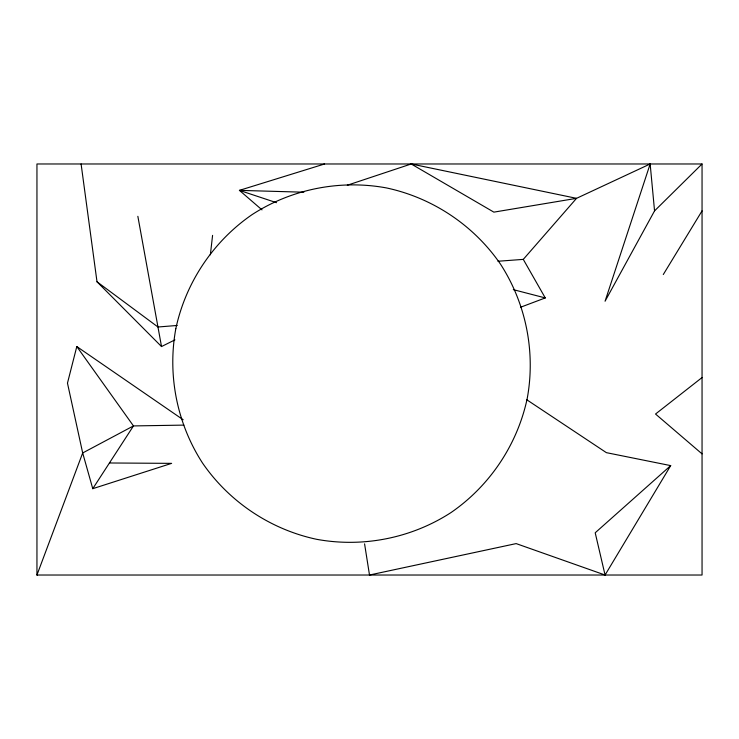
<?xml version="1.0" encoding="UTF-8"?>
<svg xmlns="http://www.w3.org/2000/svg" width="739" height="739" viewBox="0 0 739 739"><rect width="100%" height="100%" fill="white"/><g stroke="black" fill="none" stroke-linecap="round" stroke-linejoin="round"><path stroke-width="1.11" d="M210.356 254.798L212.583 235.371M183.189 419.77L76.801 346.554L67.471 383.125L82.685 452.961L92.763 488.682L171.624 463.362L109.437 462.983M347.312 185.23L411.207 163.975L493.864 212.139L576.531 198.338L650.154 163.975L605.065 301.226L654.551 210.883L702.05 163.975L702.05 575.025L36.95 575.025L36.95 163.975L702.05 163.975M364.576 543.858L369.5 575.025L516.155 543.599L605.065 575.025L670.698 465.616L606.386 452.656L526.713 399.725M663.289 274.529L702.05 210.883M92.763 488.682L133.463 425.923L183.909 425.11M497.947 261.246L523.286 259.38L576.531 198.338L411.207 163.975M670.698 465.616L595.2 532.791L605.065 575.025M702.05 377.546L655.53 414.025L702.05 453.875M81.096 163.975L97.003 281.781L161.518 346.554L174.931 339.875M520.524 307.258L545.262 297.928L523.286 259.38M324.569 163.975L239.418 190.366L262.012 209.885M177.231 325.456L157.97 327.007L97.003 281.781M303.858 192.205L239.418 190.366L276.534 202.689M513.3 289.642L545.262 297.928M76.801 346.554L133.463 425.923L82.685 452.961L36.95 575.025L37.412 574.563L37.412 575.025M137.851 216.315L161.518 346.554M650.154 163.975L654.551 210.883M175.827 328.661C167.282 374.978 176.954 423.604 202.578 463.122C229.284 501.92 270.502 529.466 316.569 539.294C362.886 547.839 411.512 538.168 451.03 512.543C489.828 485.837 517.365 444.619 527.203 398.552C535.747 352.235 526.076 303.618 500.451 264.091C473.745 225.293 432.527 197.756 386.46 187.928C340.143 179.374 291.517 189.045 251.999 214.67C213.202 241.376 185.665 282.603 175.827 328.661"/></g></svg>
